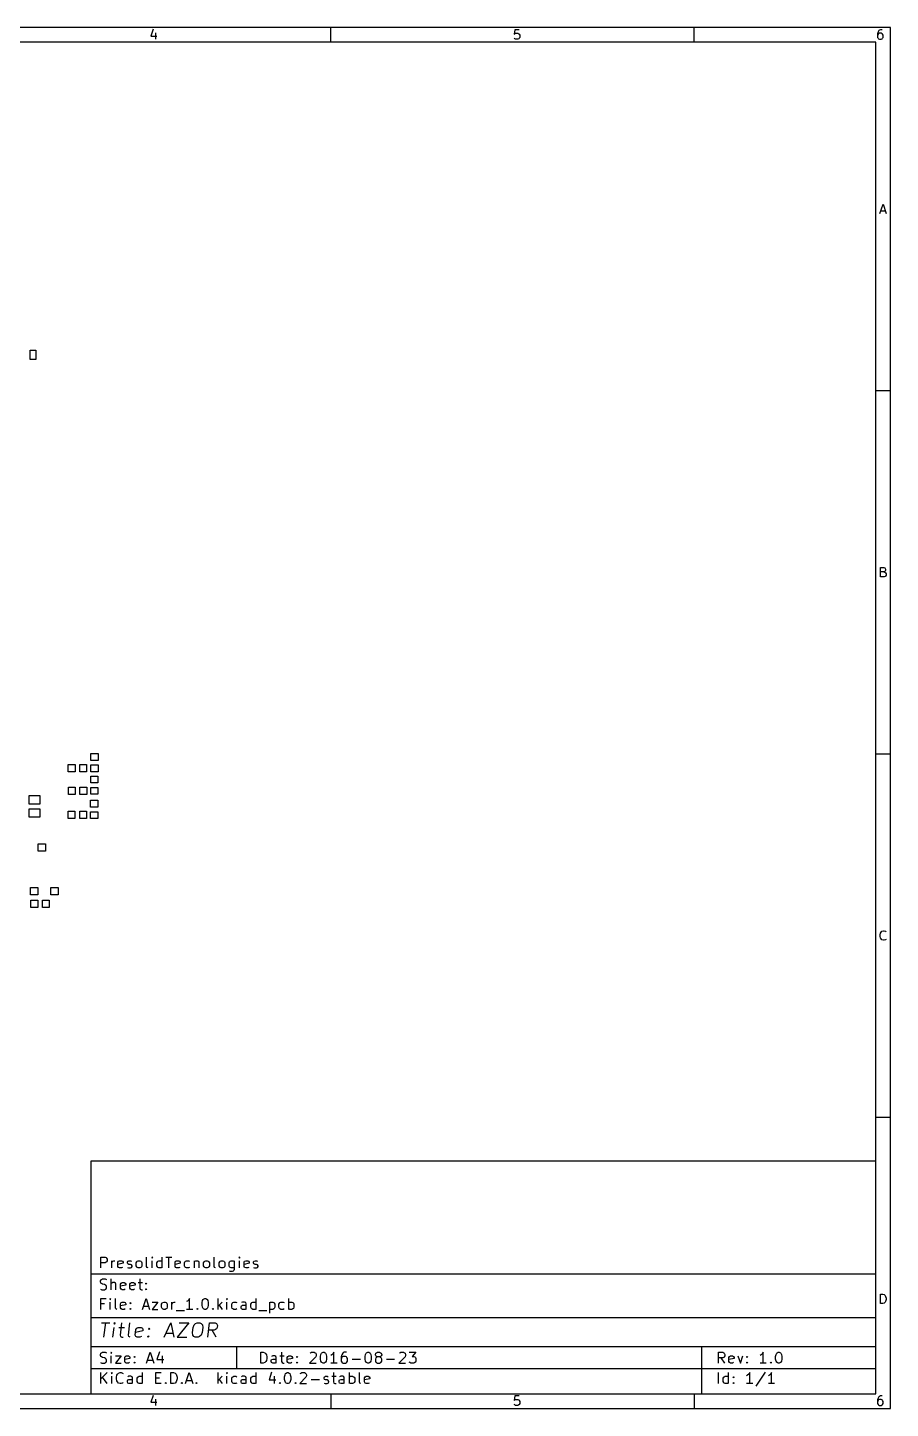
# Model space of a CAD drawing. Extents: x 10 to 287, y -200 to -10.
# Drawn here: x 168.3 to 287, y -200 to -10 of the extents above; entities that cross this region are included whole.
import ezdxf

# ---------------------------------------------------------------- set-up
doc = ezdxf.new("R2010")
doc.units = 0
doc.header["$MEASUREMENT"] = 0
doc.layers.add('BLACK', color=7, linetype='CONTINUOUS')

msp = doc.modelspace()

# ---------------------------------------------------------------- linework, layer by layer
at = {"layer": 'Black'}
for p, q in [((287.002, -10), (10, -10)), ((185.557, -10.2262), (185.248, -11.1548)), ((185.248, -11.1548), (186.052, -11.1548)), ((185.867, -10.7214), (185.867, -11.5881)), ((210, -12), (210, -10)), ((235.31, -10.2881), (235.248, -10.9071)), ((235.248, -10.9071), (235.31, -10.8452)), ((235.929, -10.2881), (235.31, -10.2881)), ((235.31, -10.8452), (235.433, -10.7833)), ((235.433, -10.7833), (235.743, -10.7833)), ((235.743, -10.7833), (235.867, -10.8452)), ((235.867, -10.8452), (235.929, -10.9071)), ((235.929, -10.9071), (235.99, -11.031)), ((235.99, -11.3405), (235.929, -11.4643)), ((235.99, -11.031), (235.99, -11.3405)), ((260, -12), (260, -10)), ((285.31, -10.5976), (285.248, -10.8452)), ((285.248, -10.8452), (285.248, -11.3405)), ((285.31, -10.9071), (285.248, -11.031)), ((285.248, -11.3405), (285.31, -11.4643)), ((285.433, -10.4119), (285.31, -10.5976)), ((285.371, -10.8452), (285.31, -10.9071)), ((285.495, -10.7833), (285.371, -10.8452)), ((285.495, -10.35), (285.433, -10.4119)), ((285.619, -10.2881), (285.495, -10.35)), ((285.743, -10.7833), (285.495, -10.7833)), ((285.867, -10.2881), (285.619, -10.2881)), ((285.867, -10.8452), (285.743, -10.7833)), ((285.929, -10.9071), (285.867, -10.8452)), ((285.99, -11.031), (285.929, -10.9071)), ((285.929, -11.4643), (285.99, -11.3405)), ((285.99, -11.3405), (285.99, -11.031)), ((287.002, -200.007), (287.002, -10)), ((285.002, -12), (12, -12)), ((235.31, -11.5262), (235.248, -11.4643)), ((235.433, -11.5881), (235.31, -11.5262)), ((235.743, -11.5881), (235.433, -11.5881)), ((235.867, -11.5262), (235.743, -11.5881)), ((235.929, -11.4643), (235.867, -11.5262)), ((285.002, -198.007), (285.002, -12)), ((285.31, -11.4643), (285.371, -11.5262)), ((285.371, -11.5262), (285.495, -11.5881)), ((285.495, -11.5881), (285.743, -11.5881)), ((285.743, -11.5881), (285.867, -11.5262)), ((285.867, -11.5262), (285.929, -11.4643)), ((285.569, -35.5881), (286.002, -34.2881)), ((285.693, -35.2167), (286.312, -35.2167)), ((286.002, -34.2881), (286.436, -35.5881)), ((168.631, -55.675), (168.631, -54.405)), ((168.631, -54.405), (169.393, -54.405)), ((169.393, -54.405), (169.393, -55.675)), ((169.393, -55.675), (168.631, -55.675)), ((287.002, -60), (285.002, -60)), ((285.662, -85.5881), (285.662, -84.2881)), ((285.662, -84.2881), (286.095, -84.2881)), ((286.095, -84.9071), (285.662, -84.9071)), ((286.095, -84.2881), (286.219, -84.35)), ((286.219, -84.8452), (286.095, -84.9071)), ((286.095, -84.9071), (286.281, -84.969)), ((286.219, -84.35), (286.281, -84.4119)), ((286.281, -84.7833), (286.219, -84.8452)), ((286.281, -84.4119), (286.343, -84.5357)), ((286.343, -84.6595), (286.281, -84.7833)), ((286.281, -84.969), (286.343, -85.031)), ((286.343, -85.4643), (286.281, -85.5262)), ((286.343, -84.5357), (286.343, -84.6595)), ((286.343, -85.031), (286.405, -85.1548)), ((286.405, -85.3405), (286.343, -85.4643)), ((286.405, -85.1548), (286.405, -85.3405)), ((286.157, -85.5881), (285.662, -85.5881)), ((286.281, -85.5262), (286.157, -85.5881)), ((176.97, -110.843), (176.97, -109.893)), ((176.97, -109.893), (177.97, -109.893)), ((177.97, -109.893), (177.97, -110.843)), ((287.002, -110), (285.002, -110)), ((173.855, -112.39), (173.855, -111.39)), ((173.855, -111.39), (174.805, -111.39)), ((174.805, -111.39), (174.805, -112.39)), ((175.455, -112.39), (175.455, -111.39)), ((175.455, -111.39), (176.405, -111.39)), ((176.405, -111.39), (176.405, -112.39)), ((177.97, -110.843), (176.97, -110.843)), ((176.97, -112.405), (176.97, -111.455)), ((176.97, -111.455), (177.97, -111.455)), ((177.97, -111.455), (177.97, -112.405)), ((174.805, -112.39), (173.855, -112.39)), ((176.405, -112.39), (175.455, -112.39)), ((176.96, -113.943), (176.96, -112.993)), ((176.96, -112.993), (177.96, -112.993)), ((177.96, -113.943), (176.96, -113.943)), ((177.97, -112.405), (176.97, -112.405)), ((177.96, -112.993), (177.96, -113.943)), ((168.495, -116.841), (168.495, -115.691)), ((168.495, -115.691), (169.945, -115.691)), ((169.945, -115.691), (169.945, -116.841)), ((173.885, -115.51), (173.885, -114.51)), ((173.885, -114.51), (174.835, -114.51)), ((174.835, -115.51), (173.885, -115.51)), ((174.835, -114.51), (174.835, -115.51)), ((175.485, -115.51), (175.485, -114.51)), ((175.485, -114.51), (176.435, -114.51)), ((176.435, -115.51), (175.485, -115.51)), ((176.435, -114.51), (176.435, -115.51)), ((176.96, -115.505), (176.96, -114.555)), ((176.96, -114.555), (177.96, -114.555)), ((177.96, -115.505), (176.96, -115.505)), ((177.96, -114.555), (177.96, -115.505)), ((169.945, -116.841), (168.495, -116.841)), ((168.495, -118.64), (168.495, -117.489)), ((168.495, -117.489), (169.945, -117.489)), ((169.945, -117.489), (169.945, -118.64)), ((176.93, -117.283), (176.93, -116.333)), ((176.93, -116.333), (177.93, -116.333)), ((177.93, -117.283), (176.93, -117.283)), ((177.93, -116.333), (177.93, -117.283)), ((169.945, -118.64), (168.495, -118.64)), ((173.845, -118.84), (173.845, -117.84)), ((173.845, -117.84), (174.795, -117.84)), ((174.795, -118.84), (173.845, -118.84)), ((174.795, -117.84), (174.795, -118.84)), ((175.445, -118.84), (175.445, -117.84)), ((175.445, -117.84), (176.395, -117.84)), ((176.395, -118.84), (175.445, -118.84)), ((176.395, -117.84), (176.395, -118.84)), ((176.93, -118.845), (176.93, -117.895)), ((176.93, -117.895), (177.93, -117.895)), ((177.93, -118.845), (176.93, -118.845)), ((177.93, -117.895), (177.93, -118.845)), ((169.74, -123.31), (169.74, -122.31)), ((169.74, -122.31), (170.74, -122.31)), ((170.74, -123.31), (169.74, -123.31)), ((170.74, -122.31), (170.74, -123.31)), ((168.666, -129.316), (168.666, -128.316)), ((168.666, -128.316), (169.666, -128.316)), ((169.666, -128.316), (169.666, -129.316)), ((171.466, -129.316), (171.466, -128.316)), ((171.466, -128.316), (172.466, -128.316)), ((172.466, -128.316), (172.466, -129.316)), ((169.666, -129.316), (168.666, -129.316)), ((168.715, -131.06), (168.715, -130.06)), ((168.715, -130.06), (169.665, -130.06)), ((169.665, -131.06), (168.715, -131.06)), ((169.665, -130.06), (169.665, -131.06)), ((170.315, -131.06), (170.315, -130.06)), ((170.315, -130.06), (171.265, -130.06)), ((171.265, -131.06), (170.315, -131.06)), ((171.265, -130.06), (171.265, -131.06)), ((172.466, -129.316), (171.466, -129.316)), ((285.6, -134.845), (285.662, -134.598)), ((285.6, -135.031), (285.6, -134.845)), ((285.662, -134.598), (285.724, -134.474)), ((285.724, -134.474), (285.847, -134.35)), ((285.847, -134.35), (286.033, -134.288)), ((286.033, -134.288), (286.157, -134.288)), ((286.157, -134.288), (286.343, -134.35)), ((286.343, -134.35), (286.405, -134.412)), ((285.662, -135.279), (285.6, -135.031)), ((285.724, -135.402), (285.662, -135.279)), ((285.847, -135.526), (285.724, -135.402)), ((286.033, -135.588), (285.847, -135.526)), ((286.157, -135.588), (286.033, -135.588)), ((286.343, -135.526), (286.157, -135.588)), ((286.405, -135.464), (286.343, -135.526)), ((287.002, -160), (285.002, -160)), ((177.002, -166.007), (177.002, -198.007)), ((285.002, -166.007), (177.002, -166.007)), ((285.002, -198.007), (285.002, -166.007)), ((178.359, -180.686), (178.359, -179.186)), ((178.359, -179.186), (178.931, -179.186)), ((178.931, -179.971), (178.359, -179.971)), ((178.931, -179.186), (179.074, -179.257)), ((179.074, -179.9), (178.931, -179.971)), ((179.074, -179.257), (179.145, -179.329)), ((179.145, -179.829), (179.074, -179.9)), ((179.145, -179.329), (179.216, -179.471)), ((179.216, -179.686), (179.145, -179.829)), ((179.216, -179.471), (179.216, -179.686)), ((179.859, -180.686), (179.859, -179.686)), ((179.859, -179.971), (179.931, -179.829)), ((179.931, -179.829), (180.002, -179.757)), ((180.002, -179.757), (180.145, -179.686)), ((180.145, -179.686), (180.288, -179.686)), ((180.716, -179.9), (180.788, -179.757)), ((180.716, -180.471), (180.716, -179.9)), ((181.431, -180.043), (180.716, -180.186)), ((180.788, -180.614), (180.716, -180.471)), ((180.788, -179.757), (180.931, -179.686)), ((180.931, -179.686), (181.216, -179.686)), ((181.216, -179.686), (181.359, -179.757)), ((181.359, -179.757), (181.431, -179.9)), ((181.431, -179.9), (181.431, -180.043)), ((182.002, -179.9), (182.074, -179.757)), ((182.002, -179.971), (182.002, -179.9)), ((182.074, -180.114), (182.002, -179.971)), ((182.074, -179.757), (182.216, -179.686)), ((182.216, -180.186), (182.074, -180.114)), ((182.216, -179.686), (182.431, -179.686)), ((182.431, -180.186), (182.216, -180.186)), ((182.431, -179.686), (182.574, -179.757)), ((182.574, -180.257), (182.431, -180.186)), ((182.645, -180.4), (182.574, -180.257)), ((182.574, -180.614), (182.645, -180.471)), ((182.645, -180.471), (182.645, -180.4)), ((183.216, -179.971), (183.288, -179.829)), ((183.216, -180.4), (183.216, -179.971)), ((183.288, -180.543), (183.216, -180.4)), ((183.288, -179.829), (183.359, -179.757)), ((183.359, -179.757), (183.502, -179.686)), ((183.502, -179.686), (183.716, -179.686)), ((183.716, -179.686), (183.859, -179.757)), ((183.859, -179.757), (183.931, -179.829)), ((183.931, -179.829), (184.002, -179.971)), ((184.002, -180.4), (183.931, -180.543)), ((184.002, -179.971), (184.002, -180.4)), ((184.645, -180.471), (184.645, -179.186)), ((184.716, -180.614), (184.645, -180.471)), ((185.431, -179.186), (185.359, -179.257)), ((185.359, -179.257), (185.431, -179.329)), ((185.502, -179.257), (185.431, -179.186)), ((185.431, -179.186), (185.431, -179.329)), ((185.431, -179.329), (185.502, -179.257)), ((185.431, -180.686), (185.431, -179.686)), ((186.074, -179.971), (186.145, -179.829)), ((186.074, -180.4), (186.074, -179.971)), ((186.145, -180.543), (186.074, -180.4)), ((186.145, -179.829), (186.216, -179.757)), ((186.216, -179.757), (186.359, -179.686)), ((186.359, -179.686), (186.645, -179.686)), ((186.645, -179.686), (186.788, -179.757)), ((186.788, -180.686), (186.788, -179.186)), ((187.288, -179.186), (188.145, -179.186)), ((187.716, -180.686), (187.716, -179.186)), ((188.574, -179.9), (188.645, -179.757)), ((188.574, -180.471), (188.574, -179.9)), ((189.288, -180.043), (188.574, -180.186)), ((188.645, -180.614), (188.574, -180.471)), ((188.645, -179.757), (188.788, -179.686)), ((188.788, -179.686), (189.074, -179.686)), ((189.074, -179.686), (189.216, -179.757)), ((189.216, -179.757), (189.288, -179.9)), ((189.288, -179.9), (189.288, -180.043)), ((189.859, -179.971), (189.931, -179.829)), ((189.859, -180.4), (189.859, -179.971)), ((189.931, -180.543), (189.859, -180.4)), ((189.931, -179.829), (190.002, -179.757)), ((190.002, -179.757), (190.145, -179.686)), ((190.145, -179.686), (190.431, -179.686)), ((190.431, -179.686), (190.574, -179.757)), ((191.216, -179.686), (191.216, -180.686)), ((191.216, -179.829), (191.288, -179.757)), ((191.288, -179.757), (191.431, -179.686)), ((191.431, -179.686), (191.645, -179.686)), ((191.645, -179.686), (191.788, -179.757)), ((191.788, -179.757), (191.859, -179.9)), ((191.859, -179.9), (191.859, -180.686)), ((192.502, -179.971), (192.574, -179.829)), ((192.502, -180.4), (192.502, -179.971)), ((192.574, -180.543), (192.502, -180.4)), ((192.574, -179.829), (192.645, -179.757)), ((192.645, -179.757), (192.788, -179.686)), ((192.788, -179.686), (193.002, -179.686)), ((193.002, -179.686), (193.145, -179.757)), ((193.145, -179.757), (193.216, -179.829)), ((193.216, -179.829), (193.288, -179.971)), ((193.288, -180.4), (193.216, -180.543)), ((193.288, -179.971), (193.288, -180.4)), ((193.931, -180.471), (193.931, -179.186)), ((194.002, -180.614), (193.931, -180.471)), ((194.645, -179.971), (194.716, -179.829)), ((194.645, -180.4), (194.645, -179.971)), ((194.716, -180.543), (194.645, -180.4)), ((194.716, -179.829), (194.788, -179.757)), ((194.788, -179.757), (194.931, -179.686)), ((194.931, -179.686), (195.145, -179.686)), ((195.145, -179.686), (195.288, -179.757)), ((195.288, -179.757), (195.359, -179.829)), ((195.359, -179.829), (195.431, -179.971)), ((195.431, -180.4), (195.359, -180.543)), ((195.431, -179.971), (195.431, -180.4)), ((196.002, -179.971), (196.074, -179.829)), ((196.002, -180.4), (196.002, -179.971)), ((196.074, -180.543), (196.002, -180.4)), ((196.074, -179.829), (196.145, -179.757)), ((196.145, -179.757), (196.288, -179.686)), ((196.288, -179.686), (196.574, -179.686)), ((196.574, -179.686), (196.716, -179.757)), ((196.716, -179.686), (196.716, -180.9)), ((197.431, -179.186), (197.359, -179.257)), ((197.359, -179.257), (197.431, -179.329)), ((197.502, -179.257), (197.431, -179.186)), ((197.431, -179.186), (197.431, -179.329)), ((197.431, -179.329), (197.502, -179.257)), ((197.431, -180.686), (197.431, -179.686)), ((198.074, -179.9), (198.145, -179.757)), ((198.074, -180.471), (198.074, -179.9)), ((198.788, -180.043), (198.074, -180.186)), ((198.145, -180.614), (198.074, -180.471)), ((198.145, -179.757), (198.288, -179.686)), ((198.288, -179.686), (198.574, -179.686)), ((198.574, -179.686), (198.716, -179.757)), ((198.716, -179.757), (198.788, -179.9)), ((198.788, -179.9), (198.788, -180.043)), ((199.359, -179.9), (199.431, -179.757)), ((199.359, -179.971), (199.359, -179.9)), ((199.431, -180.114), (199.359, -179.971)), ((199.431, -179.757), (199.574, -179.686)), ((199.574, -180.186), (199.431, -180.114)), ((199.574, -179.686), (199.788, -179.686)), ((199.788, -180.186), (199.574, -180.186)), ((199.788, -179.686), (199.931, -179.757)), ((199.931, -180.257), (199.788, -180.186)), ((200.002, -180.4), (199.931, -180.257)), ((199.931, -180.614), (200.002, -180.471)), ((200.002, -180.471), (200.002, -180.4)), ((177.002, -181.507), (285.002, -181.507)), ((178.288, -182.471), (178.359, -182.329)), ((178.359, -182.329), (178.431, -182.257)), ((178.431, -182.257), (178.574, -182.186)), ((178.574, -182.186), (178.931, -182.186)), ((178.931, -182.186), (179.145, -182.257)), ((179.788, -183.686), (179.788, -182.186)), ((180.931, -180.686), (180.788, -180.614)), ((181.216, -180.686), (180.931, -180.686)), ((181.359, -180.614), (181.216, -180.686)), ((182.002, -180.614), (182.145, -180.686)), ((182.145, -180.686), (182.431, -180.686)), ((182.431, -180.686), (182.574, -180.614)), ((183.359, -180.614), (183.288, -180.543)), ((183.502, -180.686), (183.359, -180.614)), ((183.716, -180.686), (183.502, -180.686)), ((183.859, -180.614), (183.716, -180.686)), ((183.716, -182.186), (183.716, -183.471)), ((183.931, -180.543), (183.859, -180.614)), ((184.859, -180.686), (184.716, -180.614)), ((186.216, -180.614), (186.145, -180.543)), ((186.359, -180.686), (186.216, -180.614)), ((186.645, -180.686), (186.359, -180.686)), ((186.788, -180.614), (186.645, -180.686)), ((188.788, -180.686), (188.645, -180.614)), ((189.074, -180.686), (188.788, -180.686)), ((189.216, -180.614), (189.074, -180.686)), ((190.002, -180.614), (189.931, -180.543)), ((190.145, -180.686), (190.002, -180.614)), ((190.431, -180.686), (190.145, -180.686)), ((190.574, -180.614), (190.431, -180.686)), ((192.645, -180.614), (192.574, -180.543)), ((192.788, -180.686), (192.645, -180.614)), ((193.002, -180.686), (192.788, -180.686)), ((193.145, -180.614), (193.002, -180.686)), ((193.216, -180.543), (193.145, -180.614)), ((194.145, -180.686), (194.002, -180.614)), ((194.788, -180.614), (194.716, -180.543)), ((194.931, -180.686), (194.788, -180.614)), ((195.145, -180.686), (194.931, -180.686)), ((195.288, -180.614), (195.145, -180.686)), ((195.359, -180.543), (195.288, -180.614)), ((196.145, -180.614), (196.074, -180.543)), ((196.216, -181.186), (196.074, -181.114)), ((196.288, -180.686), (196.145, -180.614)), ((196.431, -181.186), (196.216, -181.186)), ((196.574, -180.686), (196.288, -180.686)), ((196.574, -181.114), (196.431, -181.186)), ((196.716, -180.614), (196.574, -180.686)), ((196.645, -181.043), (196.574, -181.114)), ((196.716, -180.9), (196.645, -181.043)), ((198.288, -180.686), (198.145, -180.614)), ((198.574, -180.686), (198.288, -180.686)), ((198.716, -180.614), (198.574, -180.686)), ((199.359, -180.614), (199.502, -180.686)), ((199.502, -180.686), (199.788, -180.686)), ((199.788, -180.686), (199.931, -180.614)), ((178.288, -182.614), (178.288, -182.471)), ((178.359, -182.757), (178.288, -182.614)), ((178.288, -183.614), (178.502, -183.686)), ((178.431, -182.829), (178.359, -182.757)), ((178.574, -182.9), (178.431, -182.829)), ((178.502, -183.686), (178.859, -183.686)), ((178.859, -182.971), (178.574, -182.9)), ((179.002, -183.043), (178.859, -182.971)), ((178.859, -183.686), (179.002, -183.614)), ((179.074, -183.114), (179.002, -183.043)), ((179.002, -183.614), (179.074, -183.543)), ((179.145, -183.257), (179.074, -183.114)), ((179.074, -183.543), (179.145, -183.4)), ((179.145, -183.4), (179.145, -183.257)), ((179.859, -182.757), (179.788, -182.829)), ((180.002, -182.686), (179.859, -182.757)), ((180.216, -182.686), (180.002, -182.686)), ((180.359, -182.757), (180.216, -182.686)), ((180.431, -182.9), (180.359, -182.757)), ((180.431, -183.686), (180.431, -182.9)), ((181.074, -182.9), (181.145, -182.757)), ((181.074, -183.471), (181.074, -182.9)), ((181.788, -183.043), (181.074, -183.186)), ((181.145, -183.614), (181.074, -183.471)), ((181.145, -182.757), (181.288, -182.686)), ((181.288, -183.686), (181.145, -183.614)), ((181.288, -182.686), (181.574, -182.686)), ((181.574, -183.686), (181.288, -183.686)), ((181.574, -182.686), (181.716, -182.757)), ((181.716, -183.614), (181.574, -183.686)), ((181.716, -182.757), (181.788, -182.9)), ((181.788, -182.9), (181.788, -183.043)), ((182.359, -182.9), (182.431, -182.757)), ((182.359, -183.471), (182.359, -182.9)), ((183.074, -183.043), (182.359, -183.186)), ((182.431, -183.614), (182.359, -183.471)), ((182.431, -182.757), (182.574, -182.686)), ((182.574, -183.686), (182.431, -183.614)), ((182.574, -182.686), (182.859, -182.686)), ((182.859, -183.686), (182.574, -183.686)), ((182.859, -182.686), (183.002, -182.757)), ((183.002, -183.614), (182.859, -183.686)), ((183.002, -182.757), (183.074, -182.9)), ((183.074, -182.9), (183.074, -183.043)), ((183.502, -182.686), (184.074, -182.686)), ((183.716, -183.471), (183.788, -183.614)), ((183.788, -183.614), (183.931, -183.686)), ((183.931, -183.686), (184.074, -183.686)), ((184.502, -182.829), (184.574, -182.757)), ((184.574, -182.9), (184.502, -182.829)), ((184.502, -183.614), (184.574, -183.543)), ((184.574, -183.686), (184.502, -183.614)), ((184.574, -182.757), (184.645, -182.829)), ((184.574, -182.757), (184.574, -182.9)), ((184.645, -182.829), (184.574, -182.9)), ((184.574, -183.543), (184.645, -183.614)), ((184.574, -183.543), (184.574, -183.686)), ((184.645, -183.614), (184.574, -183.686)), ((285.662, -185.588), (285.662, -184.288)), ((285.662, -184.288), (285.971, -184.288)), ((285.971, -184.288), (286.157, -184.35)), ((178.359, -186.386), (178.359, -184.886)), ((178.359, -184.886), (179.074, -184.886)), ((178.859, -185.6), (178.359, -185.6)), ((179.645, -184.886), (179.574, -184.957)), ((179.574, -184.957), (179.645, -185.029)), ((179.716, -184.957), (179.645, -184.886)), ((179.645, -184.886), (179.645, -185.029)), ((179.645, -185.029), (179.716, -184.957)), ((179.645, -186.386), (179.645, -185.386)), ((180.359, -186.171), (180.359, -184.886)), ((180.431, -186.314), (180.359, -186.171)), ((181.074, -185.6), (181.145, -185.457)), ((181.074, -186.171), (181.074, -185.6)), ((181.788, -185.743), (181.074, -185.886)), ((181.145, -186.314), (181.074, -186.171)), ((181.145, -185.457), (181.288, -185.386)), ((181.288, -185.386), (181.574, -185.386)), ((181.574, -185.386), (181.716, -185.457)), ((181.716, -185.457), (181.788, -185.6)), ((181.788, -185.6), (181.788, -185.743)), ((182.359, -185.529), (182.431, -185.457)), ((182.431, -185.6), (182.359, -185.529)), ((182.431, -185.457), (182.502, -185.529)), ((182.431, -185.457), (182.431, -185.6)), ((182.502, -185.529), (182.431, -185.6)), ((184.074, -186.386), (184.574, -184.886)), ((184.216, -185.957), (184.931, -185.957)), ((184.574, -184.886), (185.074, -186.386)), ((185.431, -185.386), (186.216, -185.386)), ((186.216, -185.386), (185.431, -186.386)), ((186.716, -185.671), (186.788, -185.529)), ((186.716, -186.1), (186.716, -185.671)), ((186.788, -186.243), (186.716, -186.1)), ((186.788, -185.529), (186.859, -185.457)), ((186.859, -185.457), (187.002, -185.386)), ((187.002, -185.386), (187.216, -185.386)), ((187.216, -185.386), (187.359, -185.457)), ((187.359, -185.457), (187.431, -185.529)), ((187.431, -185.529), (187.502, -185.671)), ((187.502, -186.1), (187.431, -186.243)), ((187.502, -185.671), (187.502, -186.1)), ((188.145, -186.386), (188.145, -185.386)), ((188.145, -185.671), (188.216, -185.529)), ((188.216, -185.529), (188.288, -185.457)), ((188.288, -185.457), (188.431, -185.386)), ((188.431, -185.386), (188.574, -185.386)), ((190.288, -185.243), (190.145, -185.314)), ((190.431, -185.1), (190.288, -185.243)), ((190.574, -184.886), (190.431, -185.1)), ((190.574, -186.386), (190.574, -184.886)), ((192.288, -185.457), (192.359, -185.171)), ((192.288, -185.814), (192.288, -185.457)), ((192.359, -186.1), (192.288, -185.814)), ((192.359, -185.171), (192.431, -185.029)), ((192.431, -186.243), (192.359, -186.1)), ((192.431, -185.029), (192.502, -184.957)), ((192.502, -184.957), (192.645, -184.886)), ((192.645, -184.886), (192.788, -184.886)), ((192.788, -184.886), (192.931, -184.957)), ((192.931, -184.957), (193.002, -185.029)), ((193.002, -185.029), (193.074, -185.171)), ((193.074, -186.1), (193.002, -186.243)), ((193.074, -185.171), (193.145, -185.457)), ((193.145, -185.814), (193.074, -186.1)), ((193.145, -185.457), (193.145, -185.814)), ((194.502, -186.386), (194.502, -184.886)), ((195.074, -185.386), (194.502, -185.957)), ((194.645, -185.814), (195.074, -186.386)), ((195.716, -184.886), (195.645, -184.957)), ((195.645, -184.957), (195.716, -185.029)), ((195.788, -184.957), (195.716, -184.886)), ((195.716, -184.886), (195.716, -185.029)), ((195.716, -185.029), (195.788, -184.957)), ((195.716, -186.386), (195.716, -185.386)), ((196.359, -185.671), (196.431, -185.529)), ((196.359, -186.1), (196.359, -185.671)), ((196.431, -186.243), (196.359, -186.1)), ((196.431, -185.529), (196.502, -185.457)), ((196.502, -185.457), (196.645, -185.386)), ((196.645, -185.386), (196.931, -185.386)), ((196.931, -185.386), (197.074, -185.457)), ((197.645, -186.029), (197.716, -185.886)), ((197.645, -186.171), (197.645, -186.029)), ((197.716, -186.314), (197.645, -186.171)), ((197.859, -185.386), (197.716, -185.457)), ((197.716, -185.886), (197.859, -185.814)), ((198.145, -185.386), (197.859, -185.386)), ((197.859, -185.814), (198.216, -185.814)), ((198.288, -185.457), (198.145, -185.386)), ((198.216, -185.814), (198.359, -185.743)), ((198.359, -185.6), (198.288, -185.457)), ((198.359, -186.386), (198.359, -185.6)), ((199.002, -185.671), (199.074, -185.529)), ((199.002, -186.1), (199.002, -185.671)), ((199.074, -186.243), (199.002, -186.1)), ((199.074, -185.529), (199.145, -185.457)), ((199.145, -185.457), (199.288, -185.386)), ((199.288, -185.386), (199.574, -185.386)), ((199.574, -185.386), (199.716, -185.457)), ((199.716, -186.386), (199.716, -184.886)), ((201.574, -185.386), (201.574, -186.886)), ((201.574, -185.457), (201.716, -185.386)), ((201.716, -185.386), (202.002, -185.386)), ((202.002, -185.386), (202.145, -185.457)), ((202.145, -185.457), (202.216, -185.529)), ((202.216, -185.529), (202.288, -185.671)), ((202.288, -186.1), (202.216, -186.243)), ((202.288, -185.671), (202.288, -186.1)), ((202.859, -185.671), (202.931, -185.529)), ((202.859, -186.1), (202.859, -185.671)), ((202.931, -186.243), (202.859, -186.1)), ((202.931, -185.529), (203.002, -185.457)), ((203.002, -185.457), (203.145, -185.386)), ((203.145, -185.386), (203.431, -185.386)), ((203.431, -185.386), (203.574, -185.457)), ((204.216, -186.386), (204.216, -184.886)), ((204.216, -185.457), (204.359, -185.386)), ((204.359, -185.386), (204.645, -185.386)), ((204.645, -185.386), (204.788, -185.457)), ((204.788, -185.457), (204.859, -185.529)), ((204.859, -185.529), (204.931, -185.671)), ((204.931, -186.1), (204.859, -186.243)), ((204.931, -185.671), (204.931, -186.1)), ((285.971, -185.588), (285.662, -185.588)), ((286.157, -185.526), (285.971, -185.588)), ((286.157, -184.35), (286.281, -184.474)), ((286.281, -185.402), (286.157, -185.526)), ((286.281, -184.474), (286.343, -184.598)), ((286.343, -185.279), (286.281, -185.402)), ((286.343, -184.598), (286.405, -184.845)), ((286.405, -185.031), (286.343, -185.279)), ((286.405, -184.845), (286.405, -185.031)), ((177.002, -187.507), (285.002, -187.507)), ((180.574, -186.386), (180.431, -186.314)), ((181.288, -186.386), (181.145, -186.314)), ((181.574, -186.386), (181.288, -186.386)), ((181.716, -186.314), (181.574, -186.386)), ((182.359, -186.314), (182.431, -186.243)), ((182.431, -186.386), (182.359, -186.314)), ((182.431, -186.243), (182.502, -186.314)), ((182.431, -186.243), (182.431, -186.386)), ((182.502, -186.314), (182.431, -186.386)), ((185.431, -186.386), (186.216, -186.386)), ((186.859, -186.314), (186.788, -186.243)), ((187.002, -186.386), (186.859, -186.314)), ((187.216, -186.386), (187.002, -186.386)), ((187.359, -186.314), (187.216, -186.386)), ((187.431, -186.243), (187.359, -186.314)), ((188.716, -186.529), (189.859, -186.529)), ((191.002, -186.386), (190.145, -186.386)), ((191.574, -186.314), (191.645, -186.243)), ((191.645, -186.386), (191.574, -186.314)), ((191.645, -186.243), (191.716, -186.314)), ((191.645, -186.243), (191.645, -186.386)), ((191.716, -186.314), (191.645, -186.386)), ((192.502, -186.314), (192.431, -186.243)), ((192.645, -186.386), (192.502, -186.314)), ((192.788, -186.386), (192.645, -186.386)), ((192.931, -186.314), (192.788, -186.386)), ((193.002, -186.243), (192.931, -186.314)), ((193.716, -186.314), (193.788, -186.243)), ((193.788, -186.386), (193.716, -186.314)), ((193.788, -186.243), (193.859, -186.314)), ((193.788, -186.243), (193.788, -186.386)), ((193.859, -186.314), (193.788, -186.386)), ((196.502, -186.314), (196.431, -186.243)), ((196.645, -186.386), (196.502, -186.314)), ((196.931, -186.386), (196.645, -186.386)), ((197.074, -186.314), (196.931, -186.386)), ((197.859, -186.386), (197.716, -186.314)), ((198.216, -186.386), (197.859, -186.386)), ((198.359, -186.314), (198.216, -186.386)), ((199.145, -186.314), (199.074, -186.243)), ((199.288, -186.386), (199.145, -186.314)), ((199.574, -186.386), (199.288, -186.386)), ((199.716, -186.314), (199.574, -186.386)), ((200.074, -186.529), (201.216, -186.529)), ((201.716, -186.386), (201.574, -186.314)), ((202.002, -186.386), (201.716, -186.386)), ((202.145, -186.314), (202.002, -186.386)), ((202.216, -186.243), (202.145, -186.314)), ((203.002, -186.314), (202.931, -186.243)), ((203.145, -186.386), (203.002, -186.314)), ((203.431, -186.386), (203.145, -186.386)), ((203.574, -186.314), (203.431, -186.386)), ((204.359, -186.386), (204.216, -186.314)), ((204.645, -186.386), (204.359, -186.386)), ((204.788, -186.314), (204.645, -186.386)), ((204.859, -186.243), (204.788, -186.314)), ((178.455, -188.212), (179.597, -188.212)), ((178.776, -190.212), (179.026, -188.212)), ((180.014, -190.212), (180.181, -188.879)), ((180.264, -188.212), (180.157, -188.307)), ((180.157, -188.307), (180.24, -188.402)), ((180.264, -188.212), (180.24, -188.402)), ((180.24, -188.402), (180.347, -188.307)), ((180.347, -188.307), (180.264, -188.212)), ((180.847, -188.879), (181.609, -188.879)), ((181.216, -188.212), (181.002, -189.926)), ((181.002, -189.926), (181.074, -190.117)), ((182.145, -189.926), (182.359, -188.212)), ((182.216, -190.117), (182.145, -189.926)), ((183.097, -189.926), (183.193, -189.164)), ((183.169, -190.117), (183.097, -189.926)), ((184.121, -189.355), (183.145, -189.545)), ((183.193, -189.164), (183.312, -188.974)), ((183.312, -188.974), (183.514, -188.879)), ((183.514, -188.879), (183.895, -188.879)), ((183.895, -188.879), (184.074, -188.974)), ((184.074, -188.974), (184.145, -189.164)), ((184.145, -189.164), (184.121, -189.355)), ((184.919, -189.069), (185.026, -188.974)), ((185.002, -189.164), (184.919, -189.069)), ((185.026, -188.974), (185.002, -189.164)), ((185.109, -189.069), (185.002, -189.164)), ((185.026, -188.974), (185.109, -189.069)), ((187.062, -190.212), (187.978, -188.212)), ((187.324, -189.641), (188.276, -189.641)), ((187.978, -188.212), (188.395, -190.212)), ((190.455, -188.212), (188.871, -190.212)), ((189.121, -188.212), (190.455, -188.212)), ((190.955, -189.545), (191.038, -188.879)), ((191.002, -189.926), (190.955, -189.545)), ((191.169, -190.117), (191.002, -189.926)), ((191.038, -188.879), (191.181, -188.498)), ((191.181, -188.498), (191.395, -188.307)), ((191.395, -188.307), (191.597, -188.212)), ((191.597, -188.212), (191.978, -188.212)), ((192.145, -189.926), (191.931, -190.117)), ((191.978, -188.212), (192.157, -188.307)), ((192.288, -189.545), (192.145, -189.926)), ((192.157, -188.307), (192.324, -188.498)), ((192.371, -188.879), (192.288, -189.545)), ((192.324, -188.498), (192.371, -188.879)), ((193.062, -190.212), (193.312, -188.212)), ((193.943, -189.26), (193.181, -189.26)), ((193.312, -188.212), (194.074, -188.212)), ((194.205, -190.212), (193.657, -189.26)), ((194.145, -189.164), (193.943, -189.26)), ((194.074, -188.212), (194.252, -188.307)), ((194.252, -189.069), (194.145, -189.164)), ((194.252, -188.307), (194.336, -188.402)), ((194.371, -188.879), (194.252, -189.069)), ((194.336, -188.402), (194.407, -188.593)), ((194.407, -188.593), (194.371, -188.879)), ((177.002, -191.507), (285.002, -191.507)), ((181.074, -190.117), (181.252, -190.212)), ((181.252, -190.212), (181.443, -190.212)), ((182.395, -190.212), (182.216, -190.117)), ((183.347, -190.212), (183.169, -190.117)), ((183.728, -190.212), (183.347, -190.212)), ((183.931, -190.117), (183.728, -190.212)), ((184.788, -190.117), (184.895, -190.021)), ((184.871, -190.212), (184.788, -190.117)), ((184.895, -190.021), (184.871, -190.212)), ((184.978, -190.117), (184.871, -190.212)), ((184.895, -190.021), (184.978, -190.117)), ((188.871, -190.212), (190.205, -190.212)), ((191.347, -190.212), (191.169, -190.117)), ((191.728, -190.212), (191.347, -190.212)), ((191.931, -190.117), (191.728, -190.212)), ((197.002, -191.507), (197.002, -194.507)), ((261.002, -191.507), (261.002, -198.007)), ((178.288, -192.571), (178.359, -192.429)), ((178.288, -192.714), (178.288, -192.571)), ((178.359, -192.857), (178.288, -192.714)), ((178.288, -193.714), (178.502, -193.786)), ((178.359, -192.429), (178.431, -192.357)), ((178.431, -192.929), (178.359, -192.857)), ((178.431, -192.357), (178.574, -192.286)), ((178.574, -193), (178.431, -192.929)), ((178.502, -193.786), (178.859, -193.786)), ((178.574, -192.286), (178.931, -192.286)), ((178.859, -193.071), (178.574, -193)), ((179.002, -193.143), (178.859, -193.071)), ((178.859, -193.786), (179.002, -193.714)), ((178.931, -192.286), (179.145, -192.357)), ((179.074, -193.214), (179.002, -193.143)), ((179.002, -193.714), (179.074, -193.643)), ((179.145, -193.357), (179.074, -193.214)), ((179.074, -193.643), (179.145, -193.5)), ((179.145, -193.5), (179.145, -193.357)), ((179.788, -192.286), (179.716, -192.357)), ((179.716, -192.357), (179.788, -192.429)), ((179.859, -192.357), (179.788, -192.286)), ((179.788, -192.286), (179.788, -192.429)), ((179.788, -192.429), (179.859, -192.357)), ((179.788, -193.786), (179.788, -192.786)), ((180.359, -192.786), (181.145, -192.786)), ((181.145, -192.786), (180.359, -193.786)), ((180.359, -193.786), (181.145, -193.786)), ((181.645, -193), (181.716, -192.857)), ((181.645, -193.571), (181.645, -193)), ((182.359, -193.143), (181.645, -193.286)), ((181.716, -193.714), (181.645, -193.571)), ((181.716, -192.857), (181.859, -192.786)), ((181.859, -193.786), (181.716, -193.714)), ((181.859, -192.786), (182.145, -192.786)), ((182.145, -193.786), (181.859, -193.786)), ((182.145, -192.786), (182.288, -192.857)), ((182.288, -193.714), (182.145, -193.786)), ((182.288, -192.857), (182.359, -193)), ((182.359, -193), (182.359, -193.143)), ((182.931, -192.929), (183.002, -192.857)), ((183.002, -193), (182.931, -192.929)), ((182.931, -193.714), (183.002, -193.643)), ((183.002, -193.786), (182.931, -193.714)), ((183.002, -192.857), (183.074, -192.929)), ((183.002, -192.857), (183.002, -193)), ((183.074, -192.929), (183.002, -193)), ((183.002, -193.643), (183.074, -193.714)), ((183.002, -193.643), (183.002, -193.786)), ((183.074, -193.714), (183.002, -193.786)), ((184.645, -193.786), (185.145, -192.286)), ((184.788, -193.357), (185.502, -193.357)), ((185.145, -192.286), (185.645, -193.786)), ((186.431, -192.214), (186.074, -193.286)), ((186.074, -193.286), (187.002, -193.286)), ((186.788, -192.786), (186.788, -193.786)), ((200.359, -193.786), (200.359, -192.286)), ((200.359, -192.286), (200.716, -192.286)), ((200.716, -193.786), (200.359, -193.786)), ((200.716, -192.286), (200.931, -192.357)), ((200.931, -193.714), (200.716, -193.786)), ((200.931, -192.357), (201.074, -192.5)), ((201.074, -193.571), (200.931, -193.714)), ((201.074, -192.5), (201.145, -192.643)), ((201.145, -193.429), (201.074, -193.571)), ((201.145, -192.643), (201.216, -192.929)), ((201.216, -193.143), (201.145, -193.429)), ((201.216, -192.929), (201.216, -193.143)), ((201.788, -193.429), (201.859, -193.286)), ((201.788, -193.571), (201.788, -193.429)), ((201.859, -193.714), (201.788, -193.571)), ((202.002, -192.786), (201.859, -192.857)), ((201.859, -193.286), (202.002, -193.214)), ((202.002, -193.786), (201.859, -193.714)), ((202.288, -192.786), (202.002, -192.786)), ((202.002, -193.214), (202.359, -193.214)), ((202.359, -193.786), (202.002, -193.786)), ((202.431, -192.857), (202.288, -192.786)), ((202.359, -193.214), (202.502, -193.143)), ((202.502, -193.714), (202.359, -193.786)), ((202.502, -193), (202.431, -192.857)), ((202.502, -193.786), (202.502, -193)), ((203.002, -192.786), (203.574, -192.786)), ((203.216, -192.286), (203.216, -193.571)), ((203.216, -193.571), (203.288, -193.714)), ((203.288, -193.714), (203.431, -193.786)), ((203.431, -193.786), (203.574, -193.786)), ((204.002, -193), (204.074, -192.857)), ((204.002, -193.571), (204.002, -193)), ((204.716, -193.143), (204.002, -193.286)), ((204.074, -193.714), (204.002, -193.571)), ((204.074, -192.857), (204.216, -192.786)), ((204.216, -193.786), (204.074, -193.714)), ((204.216, -192.786), (204.502, -192.786)), ((204.502, -193.786), (204.216, -193.786)), ((204.502, -192.786), (204.645, -192.857)), ((204.645, -193.714), (204.502, -193.786)), ((204.645, -192.857), (204.716, -193)), ((204.716, -193), (204.716, -193.143)), ((205.288, -192.929), (205.359, -192.857)), ((205.359, -193), (205.288, -192.929)), ((205.288, -193.714), (205.359, -193.643)), ((205.359, -193.786), (205.288, -193.714)), ((205.359, -192.857), (205.431, -192.929)), ((205.359, -192.857), (205.359, -193)), ((205.431, -192.929), (205.359, -193)), ((205.359, -193.643), (205.431, -193.714)), ((205.359, -193.643), (205.359, -193.786)), ((205.431, -193.714), (205.359, -193.786)), ((207.931, -192.929), (207.074, -193.786)), ((207.074, -193.786), (208.002, -193.786)), ((207.145, -192.429), (207.216, -192.357)), ((207.216, -192.357), (207.359, -192.286)), ((207.359, -192.286), (207.716, -192.286)), ((207.716, -192.286), (207.859, -192.357)), ((207.859, -192.357), (207.931, -192.429)), ((207.931, -192.429), (208.002, -192.571)), ((208.002, -192.714), (207.931, -192.929)), ((208.002, -192.571), (208.002, -192.714)), ((208.574, -192.857), (208.645, -192.571)), ((208.574, -193.214), (208.574, -192.857)), ((208.645, -193.5), (208.574, -193.214)), ((208.645, -192.571), (208.716, -192.429)), ((208.716, -193.643), (208.645, -193.5)), ((208.716, -192.429), (208.788, -192.357)), ((208.788, -193.714), (208.716, -193.643)), ((208.788, -192.357), (208.931, -192.286)), ((208.931, -193.786), (208.788, -193.714)), ((208.931, -192.286), (209.074, -192.286)), ((209.074, -193.786), (208.931, -193.786)), ((209.074, -192.286), (209.216, -192.357)), ((209.216, -193.714), (209.074, -193.786)), ((209.216, -192.357), (209.288, -192.429)), ((209.288, -193.643), (209.216, -193.714)), ((209.288, -192.429), (209.359, -192.571)), ((209.359, -193.5), (209.288, -193.643)), ((209.359, -192.571), (209.431, -192.857)), ((209.431, -193.214), (209.359, -193.5)), ((209.431, -192.857), (209.431, -193.214)), ((210.145, -192.643), (210.002, -192.714)), ((210.859, -193.786), (210.002, -193.786)), ((210.288, -192.5), (210.145, -192.643)), ((210.431, -192.286), (210.288, -192.5)), ((210.431, -193.786), (210.431, -192.286)), ((211.502, -192.643), (211.431, -192.929)), ((211.431, -192.929), (211.431, -193.5)), ((211.502, -193), (211.431, -193.143)), ((211.431, -193.5), (211.502, -193.643)), ((211.645, -192.429), (211.502, -192.643)), ((211.574, -192.929), (211.502, -193)), ((211.502, -193.643), (211.574, -193.714)), ((211.716, -192.857), (211.574, -192.929)), ((211.574, -193.714), (211.716, -193.786)), ((211.716, -192.357), (211.645, -192.429)), ((211.859, -192.286), (211.716, -192.357)), ((212.002, -192.857), (211.716, -192.857)), ((211.716, -193.786), (212.002, -193.786)), ((212.145, -192.286), (211.859, -192.286)), ((212.145, -192.929), (212.002, -192.857)), ((212.002, -193.786), (212.145, -193.714)), ((212.216, -193), (212.145, -192.929)), ((212.145, -193.714), (212.216, -193.643)), ((212.288, -193.143), (212.216, -193)), ((212.216, -193.643), (212.288, -193.5)), ((212.288, -193.5), (212.288, -193.143)), ((212.931, -193.214), (214.074, -193.214)), ((214.716, -192.857), (214.788, -192.571)), ((214.716, -193.214), (214.716, -192.857)), ((214.788, -193.5), (214.716, -193.214)), ((214.788, -192.571), (214.859, -192.429)), ((214.859, -193.643), (214.788, -193.5)), ((214.859, -192.429), (214.931, -192.357)), ((214.931, -193.714), (214.859, -193.643)), ((214.931, -192.357), (215.074, -192.286)), ((215.074, -193.786), (214.931, -193.714)), ((215.074, -192.286), (215.216, -192.286)), ((215.216, -193.786), (215.074, -193.786)), ((215.216, -192.286), (215.359, -192.357)), ((215.359, -193.714), (215.216, -193.786)), ((215.359, -192.357), (215.431, -192.429)), ((215.431, -193.643), (215.359, -193.714)), ((215.431, -192.429), (215.502, -192.571)), ((215.502, -193.5), (215.431, -193.643)), ((215.502, -192.571), (215.574, -192.857)), ((215.574, -193.214), (215.502, -193.5)), ((215.574, -192.857), (215.574, -193.214)), ((216.145, -192.571), (216.216, -192.429)), ((216.145, -192.643), (216.145, -192.571)), ((216.216, -192.786), (216.145, -192.643)), ((216.216, -193.071), (216.145, -193.214)), ((216.145, -193.214), (216.145, -193.5)), ((216.145, -193.5), (216.216, -193.643)), ((216.216, -192.429), (216.288, -192.357)), ((216.288, -192.857), (216.216, -192.786)), ((216.288, -193), (216.216, -193.071)), ((216.216, -193.643), (216.288, -193.714)), ((216.288, -192.357), (216.431, -192.286)), ((216.431, -192.929), (216.288, -192.857)), ((216.431, -192.929), (216.288, -193)), ((216.288, -193.714), (216.431, -193.786)), ((216.431, -192.286), (216.716, -192.286)), ((216.716, -192.929), (216.431, -192.929)), ((216.431, -193.786), (216.716, -193.786)), ((216.716, -192.286), (216.859, -192.357)), ((216.859, -192.857), (216.716, -192.929)), ((216.859, -193), (216.716, -192.929)), ((216.716, -193.786), (216.859, -193.714)), ((216.859, -192.357), (216.931, -192.429)), ((216.931, -192.786), (216.859, -192.857)), ((216.931, -193.071), (216.859, -193)), ((216.859, -193.714), (216.931, -193.643)), ((216.931, -192.429), (217.002, -192.571)), ((217.002, -192.643), (216.931, -192.786)), ((217.002, -193.214), (216.931, -193.071)), ((216.931, -193.643), (217.002, -193.5)), ((217.002, -192.571), (217.002, -192.643)), ((217.002, -193.5), (217.002, -193.214)), ((217.645, -193.214), (218.788, -193.214)), ((220.216, -192.929), (219.359, -193.786)), ((219.359, -193.786), (220.288, -193.786)), ((219.431, -192.429), (219.502, -192.357)), ((219.502, -192.357), (219.645, -192.286)), ((219.645, -192.286), (220.002, -192.286)), ((220.002, -192.286), (220.145, -192.357)), ((220.145, -192.357), (220.216, -192.429)), ((220.216, -192.429), (220.288, -192.571)), ((220.288, -192.714), (220.216, -192.929)), ((220.288, -192.571), (220.288, -192.714)), ((220.788, -192.286), (221.716, -192.286)), ((220.859, -193.714), (220.788, -193.643)), ((221.002, -193.786), (220.859, -193.714)), ((221.431, -193.786), (221.002, -193.786)), ((221.716, -192.286), (221.216, -192.857)), ((221.216, -192.857), (221.431, -192.857)), ((221.431, -192.857), (221.574, -192.929)), ((221.574, -193.714), (221.431, -193.786)), ((221.574, -192.929), (221.645, -193)), ((221.645, -193.643), (221.574, -193.714)), ((221.645, -193), (221.716, -193.143)), ((221.716, -193.5), (221.645, -193.643)), ((221.716, -193.143), (221.716, -193.5)), ((263.359, -193.786), (263.359, -192.286)), ((263.359, -192.286), (263.931, -192.286)), ((263.931, -193.071), (263.359, -193.071)), ((264.216, -193.786), (263.716, -193.071)), ((263.931, -192.286), (264.074, -192.357)), ((264.074, -193), (263.931, -193.071)), ((264.074, -192.357), (264.145, -192.429)), ((264.145, -192.929), (264.074, -193)), ((264.145, -192.429), (264.216, -192.571)), ((264.216, -192.786), (264.145, -192.929)), ((264.216, -192.571), (264.216, -192.786)), ((264.788, -193), (264.859, -192.857)), ((264.788, -193.571), (264.788, -193)), ((265.502, -193.143), (264.788, -193.286)), ((264.859, -193.714), (264.788, -193.571)), ((264.859, -192.857), (265.002, -192.786)), ((265.002, -193.786), (264.859, -193.714)), ((265.002, -192.786), (265.288, -192.786)), ((265.288, -193.786), (265.002, -193.786)), ((265.288, -192.786), (265.431, -192.857)), ((265.431, -193.714), (265.288, -193.786)), ((265.431, -192.857), (265.502, -193)), ((265.502, -193), (265.502, -193.143)), ((266.002, -192.786), (266.359, -193.786)), ((266.359, -193.786), (266.716, -192.786)), ((267.216, -192.929), (267.288, -192.857)), ((267.288, -193), (267.216, -192.929)), ((267.216, -193.714), (267.288, -193.643)), ((267.288, -193.786), (267.216, -193.714)), ((267.288, -192.857), (267.359, -192.929)), ((267.288, -192.857), (267.288, -193)), ((267.359, -192.929), (267.288, -193)), ((267.288, -193.643), (267.359, -193.714)), ((267.288, -193.643), (267.288, -193.786)), ((267.359, -193.714), (267.288, -193.786)), ((269.216, -192.643), (269.074, -192.714)), ((269.931, -193.786), (269.074, -193.786)), ((269.359, -192.5), (269.216, -192.643)), ((269.502, -192.286), (269.359, -192.5)), ((269.502, -193.786), (269.502, -192.286)), ((270.502, -193.714), (270.574, -193.643)), ((270.574, -193.786), (270.502, -193.714)), ((270.574, -193.643), (270.645, -193.714)), ((270.574, -193.643), (270.574, -193.786)), ((270.645, -193.714), (270.574, -193.786)), ((271.216, -192.857), (271.288, -192.571)), ((271.216, -193.214), (271.216, -192.857)), ((271.288, -193.5), (271.216, -193.214)), ((271.288, -192.571), (271.359, -192.429)), ((271.359, -193.643), (271.288, -193.5)), ((271.359, -192.429), (271.431, -192.357)), ((271.431, -193.714), (271.359, -193.643)), ((271.431, -192.357), (271.574, -192.286)), ((271.574, -193.786), (271.431, -193.714)), ((271.574, -192.286), (271.716, -192.286)), ((271.716, -193.786), (271.574, -193.786)), ((271.716, -192.286), (271.859, -192.357)), ((271.859, -193.714), (271.716, -193.786)), ((271.859, -192.357), (271.931, -192.429)), ((271.931, -193.643), (271.859, -193.714)), ((271.931, -192.429), (272.002, -192.571)), ((272.002, -193.5), (271.931, -193.643)), ((272.002, -192.571), (272.074, -192.857)), ((272.074, -193.214), (272.002, -193.5)), ((272.074, -192.857), (272.074, -193.214)), ((177.002, -194.507), (285.002, -194.507)), ((178.359, -196.586), (178.359, -195.086)), ((179.216, -195.086), (178.359, -195.943)), ((179.859, -195.086), (179.788, -195.157)), ((179.788, -195.157), (179.859, -195.229)), ((179.931, -195.157), (179.859, -195.086)), ((179.859, -195.086), (179.859, -195.229)), ((179.859, -195.229), (179.931, -195.157)), ((179.859, -196.586), (179.859, -195.586)), ((180.502, -195.729), (180.574, -195.443)), ((180.574, -195.443), (180.645, -195.3)), ((180.645, -195.3), (180.788, -195.157)), ((180.788, -195.157), (181.002, -195.086)), ((181.002, -195.086), (181.145, -195.086)), ((181.145, -195.086), (181.359, -195.157)), ((181.359, -195.157), (181.431, -195.229)), ((182.216, -195.586), (182.074, -195.657)), ((182.502, -195.586), (182.216, -195.586)), ((182.645, -195.657), (182.502, -195.586)), ((182.716, -195.8), (182.645, -195.657)), ((183.431, -195.729), (183.502, -195.657)), ((183.502, -195.657), (183.645, -195.586)), ((183.645, -195.586), (183.931, -195.586)), ((183.931, -195.586), (184.074, -195.657)), ((184.074, -196.586), (184.074, -195.086)), ((185.931, -196.586), (185.931, -195.086)), ((185.931, -195.086), (186.645, -195.086)), ((188.002, -196.586), (188.002, -195.086)), ((188.002, -195.086), (188.359, -195.086)), ((188.359, -195.086), (188.574, -195.157)), ((188.574, -195.157), (188.716, -195.3)), ((188.716, -195.3), (188.788, -195.443)), ((188.788, -195.443), (188.859, -195.729)), ((190.002, -196.586), (190.502, -195.086)), ((190.502, -195.086), (191.002, -196.586)), ((194.502, -196.586), (194.502, -195.086)), ((195.074, -195.586), (194.502, -196.157)), ((195.716, -195.086), (195.645, -195.157)), ((195.645, -195.157), (195.716, -195.229)), ((195.788, -195.157), (195.716, -195.086)), ((195.716, -195.086), (195.716, -195.229)), ((195.716, -195.229), (195.788, -195.157)), ((195.716, -196.586), (195.716, -195.586)), ((196.431, -195.729), (196.502, -195.657)), ((196.502, -195.657), (196.645, -195.586)), ((196.645, -195.586), (196.931, -195.586)), ((196.931, -195.586), (197.074, -195.657)), ((197.859, -195.586), (197.716, -195.657)), ((198.145, -195.586), (197.859, -195.586)), ((198.288, -195.657), (198.145, -195.586)), ((198.359, -195.8), (198.288, -195.657)), ((199.074, -195.729), (199.145, -195.657)), ((199.145, -195.657), (199.288, -195.586)), ((199.288, -195.586), (199.574, -195.586)), ((199.574, -195.586), (199.716, -195.657)), ((199.716, -196.586), (199.716, -195.086)), ((201.859, -195.014), (201.502, -196.086)), ((202.216, -195.586), (202.216, -196.586)), ((203.645, -195.657), (203.716, -195.371)), ((203.645, -196.014), (203.645, -195.657)), ((203.716, -195.371), (203.788, -195.229)), ((203.788, -195.229), (203.859, -195.157)), ((203.859, -195.157), (204.002, -195.086)), ((204.002, -195.086), (204.145, -195.086)), ((204.145, -195.086), (204.288, -195.157)), ((204.288, -195.157), (204.359, -195.229)), ((204.359, -195.229), (204.431, -195.371)), ((204.431, -195.371), (204.502, -195.657)), ((204.502, -195.657), (204.502, -196.014)), ((205.788, -195.229), (205.859, -195.157)), ((205.859, -195.157), (206.002, -195.086)), ((206.002, -195.086), (206.359, -195.086)), ((206.359, -195.086), (206.502, -195.157)), ((206.502, -195.157), (206.574, -195.229)), ((206.574, -195.229), (206.645, -195.371)), ((206.645, -195.514), (206.574, -195.729)), ((206.645, -195.371), (206.645, -195.514)), ((209.074, -195.8), (209.145, -195.657)), ((209.145, -195.657), (209.288, -195.586)), ((209.288, -195.586), (209.502, -195.586)), ((209.502, -195.586), (209.645, -195.657)), ((210.145, -195.586), (210.716, -195.586)), ((210.359, -195.086), (210.359, -196.371)), ((211.359, -195.586), (211.216, -195.657)), ((211.645, -195.586), (211.359, -195.586)), ((211.788, -195.657), (211.645, -195.586)), ((211.859, -195.8), (211.788, -195.657)), ((212.574, -196.586), (212.574, -195.086)), ((212.574, -195.657), (212.716, -195.586)), ((212.716, -195.586), (213.002, -195.586)), ((213.002, -195.586), (213.145, -195.657)), ((213.145, -195.657), (213.216, -195.729)), ((213.931, -196.371), (213.931, -195.086)), ((214.645, -195.8), (214.716, -195.657)), ((214.716, -195.657), (214.859, -195.586)), ((214.859, -195.586), (215.145, -195.586)), ((215.145, -195.586), (215.288, -195.657)), ((215.288, -195.657), (215.359, -195.8)), ((263.359, -196.586), (263.359, -195.086)), ((264.074, -195.729), (264.145, -195.657)), ((264.145, -195.657), (264.288, -195.586)), ((264.288, -195.586), (264.574, -195.586)), ((264.574, -195.586), (264.716, -195.657)), ((264.716, -196.586), (264.716, -195.086)), ((265.359, -195.729), (265.431, -195.657)), ((265.431, -195.657), (265.502, -195.729)), ((265.431, -195.657), (265.431, -195.8)), ((267.359, -195.443), (267.216, -195.514)), ((267.502, -195.3), (267.359, -195.443)), ((267.645, -195.086), (267.502, -195.3)), ((267.645, -196.586), (267.645, -195.086)), ((269.788, -195.014), (268.502, -196.943)), ((270.359, -195.443), (270.216, -195.514)), ((270.502, -195.3), (270.359, -195.443)), ((270.645, -195.086), (270.502, -195.3)), ((270.645, -196.586), (270.645, -195.086)), ((179.216, -196.586), (178.574, -195.729)), ((180.502, -195.943), (180.502, -195.729)), ((180.574, -196.229), (180.502, -195.943)), ((180.645, -196.371), (180.574, -196.229)), ((180.788, -196.514), (180.645, -196.371)), ((181.002, -196.586), (180.788, -196.514)), ((181.145, -196.586), (181.002, -196.586)), ((181.359, -196.514), (181.145, -196.586)), ((181.431, -196.443), (181.359, -196.514)), ((182.002, -196.229), (182.074, -196.086)), ((182.002, -196.371), (182.002, -196.229)), ((182.074, -196.514), (182.002, -196.371)), ((182.074, -196.086), (182.216, -196.014)), ((182.216, -196.586), (182.074, -196.514)), ((182.216, -196.014), (182.574, -196.014)), ((182.574, -196.586), (182.216, -196.586)), ((182.574, -196.014), (182.716, -195.943)), ((182.716, -196.514), (182.574, -196.586)), ((182.716, -196.586), (182.716, -195.8)), ((183.359, -195.871), (183.431, -195.729)), ((183.359, -196.3), (183.359, -195.871)), ((183.431, -196.443), (183.359, -196.3)), ((183.502, -196.514), (183.431, -196.443)), ((183.645, -196.586), (183.502, -196.514)), ((183.931, -196.586), (183.645, -196.586)), ((184.074, -196.514), (183.931, -196.586)), ((185.931, -195.8), (186.431, -195.8)), ((186.645, -196.586), (185.931, -196.586)), ((187.216, -196.514), (187.288, -196.443)), ((187.288, -196.586), (187.216, -196.514)), ((187.288, -196.443), (187.359, -196.514)), ((187.288, -196.443), (187.288, -196.586)), ((187.359, -196.514), (187.288, -196.586)), ((188.359, -196.586), (188.002, -196.586)), ((188.574, -196.514), (188.359, -196.586)), ((188.716, -196.371), (188.574, -196.514)), ((188.788, -196.229), (188.716, -196.371)), ((188.859, -195.943), (188.788, -196.229)), ((188.859, -195.729), (188.859, -195.943)), ((189.431, -196.514), (189.502, -196.443)), ((189.502, -196.586), (189.431, -196.514)), ((189.502, -196.443), (189.574, -196.514)), ((189.502, -196.443), (189.502, -196.586)), ((189.574, -196.514), (189.502, -196.586)), ((190.145, -196.157), (190.859, -196.157)), ((191.431, -196.514), (191.502, -196.443)), ((191.502, -196.586), (191.431, -196.514)), ((191.502, -196.443), (191.574, -196.514)), ((191.502, -196.443), (191.502, -196.586)), ((191.574, -196.514), (191.502, -196.586)), ((194.645, -196.014), (195.074, -196.586)), ((196.359, -195.871), (196.431, -195.729)), ((196.359, -196.3), (196.359, -195.871)), ((196.431, -196.443), (196.359, -196.3)), ((196.502, -196.514), (196.431, -196.443)), ((196.645, -196.586), (196.502, -196.514)), ((196.931, -196.586), (196.645, -196.586)), ((197.074, -196.514), (196.931, -196.586)), ((197.645, -196.229), (197.716, -196.086)), ((197.645, -196.371), (197.645, -196.229)), ((197.716, -196.514), (197.645, -196.371)), ((197.716, -196.086), (197.859, -196.014)), ((197.859, -196.586), (197.716, -196.514)), ((197.859, -196.014), (198.216, -196.014)), ((198.216, -196.586), (197.859, -196.586)), ((198.216, -196.014), (198.359, -195.943)), ((198.359, -196.514), (198.216, -196.586)), ((198.359, -196.586), (198.359, -195.8)), ((199.002, -195.871), (199.074, -195.729)), ((199.002, -196.3), (199.002, -195.871)), ((199.074, -196.443), (199.002, -196.3)), ((199.145, -196.514), (199.074, -196.443)), ((199.288, -196.586), (199.145, -196.514)), ((199.574, -196.586), (199.288, -196.586)), ((199.716, -196.514), (199.574, -196.586)), ((201.502, -196.086), (202.431, -196.086)), ((202.931, -196.514), (203.002, -196.443)), ((203.002, -196.586), (202.931, -196.514)), ((203.002, -196.443), (203.074, -196.514)), ((203.002, -196.443), (203.002, -196.586)), ((203.074, -196.514), (203.002, -196.586)), ((203.716, -196.3), (203.645, -196.014)), ((203.788, -196.443), (203.716, -196.3)), ((203.859, -196.514), (203.788, -196.443)), ((204.002, -196.586), (203.859, -196.514)), ((204.145, -196.586), (204.002, -196.586)), ((204.288, -196.514), (204.145, -196.586)), ((204.359, -196.443), (204.288, -196.514)), ((204.431, -196.3), (204.359, -196.443)), ((204.502, -196.014), (204.431, -196.3)), ((205.074, -196.514), (205.145, -196.443)), ((205.145, -196.586), (205.074, -196.514)), ((205.145, -196.443), (205.216, -196.514)), ((205.145, -196.443), (205.145, -196.586)), ((205.216, -196.514), (205.145, -196.586)), ((206.574, -195.729), (205.716, -196.586)), ((205.716, -196.586), (206.645, -196.586)), ((207.288, -196.014), (208.431, -196.014)), ((209.074, -195.871), (209.074, -195.8)), ((209.145, -196.014), (209.074, -195.871)), ((209.074, -196.514), (209.216, -196.586)), ((209.288, -196.086), (209.145, -196.014)), ((209.216, -196.586), (209.502, -196.586)), ((209.502, -196.086), (209.288, -196.086)), ((209.645, -196.157), (209.502, -196.086)), ((209.502, -196.586), (209.645, -196.514)), ((209.716, -196.3), (209.645, -196.157)), ((209.645, -196.514), (209.716, -196.371)), ((209.716, -196.371), (209.716, -196.3)), ((210.359, -196.371), (210.431, -196.514)), ((210.431, -196.514), (210.574, -196.586)), ((210.574, -196.586), (210.716, -196.586)), ((211.145, -196.229), (211.216, -196.086)), ((211.145, -196.371), (211.145, -196.229)), ((211.216, -196.514), (211.145, -196.371)), ((211.216, -196.086), (211.359, -196.014)), ((211.359, -196.586), (211.216, -196.514)), ((211.359, -196.014), (211.716, -196.014)), ((211.716, -196.586), (211.359, -196.586)), ((211.716, -196.014), (211.859, -195.943)), ((211.859, -196.514), (211.716, -196.586)), ((211.859, -196.586), (211.859, -195.8)), ((212.716, -196.586), (212.574, -196.514)), ((213.002, -196.586), (212.716, -196.586)), ((213.145, -196.514), (213.002, -196.586)), ((213.216, -196.443), (213.145, -196.514)), ((213.216, -195.729), (213.288, -195.871)), ((213.288, -196.3), (213.216, -196.443)), ((213.288, -195.871), (213.288, -196.3)), ((214.002, -196.514), (213.931, -196.371)), ((214.145, -196.586), (214.002, -196.514)), ((214.645, -196.371), (214.645, -195.8)), ((215.359, -195.943), (214.645, -196.086)), ((214.716, -196.514), (214.645, -196.371)), ((214.859, -196.586), (214.716, -196.514)), ((215.145, -196.586), (214.859, -196.586)), ((215.288, -196.514), (215.145, -196.586)), ((215.359, -195.8), (215.359, -195.943)), ((264.002, -195.871), (264.074, -195.729)), ((264.002, -196.3), (264.002, -195.871)), ((264.074, -196.443), (264.002, -196.3)), ((264.145, -196.514), (264.074, -196.443)), ((264.288, -196.586), (264.145, -196.514)), ((264.574, -196.586), (264.288, -196.586)), ((264.716, -196.514), (264.574, -196.586)), ((265.431, -195.8), (265.359, -195.729)), ((265.359, -196.514), (265.431, -196.443)), ((265.431, -196.586), (265.359, -196.514)), ((265.502, -195.729), (265.431, -195.8)), ((265.431, -196.443), (265.502, -196.514)), ((265.431, -196.443), (265.431, -196.586)), ((265.502, -196.514), (265.431, -196.586)), ((268.074, -196.586), (267.216, -196.586)), ((271.074, -196.586), (270.216, -196.586)), ((12, -198.007), (285.002, -198.007)), ((177.002, -198.007), (285.002, -198.007)), ((185.557, -198.233), (185.248, -199.162)), ((185.248, -199.162), (186.052, -199.162)), ((185.867, -198.729), (185.867, -199.595)), ((210, -198.007), (210, -200.007)), ((235.31, -198.295), (235.248, -198.914)), ((235.248, -198.914), (235.31, -198.852)), ((235.31, -199.533), (235.248, -199.471)), ((235.929, -198.295), (235.31, -198.295)), ((235.31, -198.852), (235.433, -198.791)), ((235.433, -198.791), (235.743, -198.791)), ((235.743, -198.791), (235.867, -198.852)), ((235.867, -198.852), (235.929, -198.914)), ((235.929, -199.471), (235.867, -199.533)), ((235.929, -198.914), (235.99, -199.038)), ((235.99, -199.348), (235.929, -199.471)), ((235.99, -199.038), (235.99, -199.348)), ((260, -198.007), (260, -200.007)), ((285.31, -198.605), (285.248, -198.852)), ((285.248, -198.852), (285.248, -199.348)), ((285.31, -198.914), (285.248, -199.038)), ((285.248, -199.348), (285.31, -199.471)), ((285.433, -198.419), (285.31, -198.605)), ((285.371, -198.852), (285.31, -198.914)), ((285.31, -199.471), (285.371, -199.533)), ((285.495, -198.791), (285.371, -198.852)), ((285.495, -198.357), (285.433, -198.419)), ((285.619, -198.295), (285.495, -198.357)), ((285.743, -198.791), (285.495, -198.791)), ((285.867, -198.295), (285.619, -198.295)), ((285.867, -198.852), (285.743, -198.791)), ((285.929, -198.914), (285.867, -198.852)), ((285.867, -199.533), (285.929, -199.471)), ((285.99, -199.038), (285.929, -198.914)), ((285.929, -199.471), (285.99, -199.348)), ((285.99, -199.348), (285.99, -199.038)), ((10, -200.007), (287.002, -200.007)), ((235.433, -199.595), (235.31, -199.533)), ((235.743, -199.595), (235.433, -199.595)), ((235.867, -199.533), (235.743, -199.595)), ((285.371, -199.533), (285.495, -199.595)), ((285.495, -199.595), (285.743, -199.595)), ((285.743, -199.595), (285.867, -199.533))]:
    msp.add_line(p, q, dxfattribs=at)

doc.saveas('drawing.dxf')
